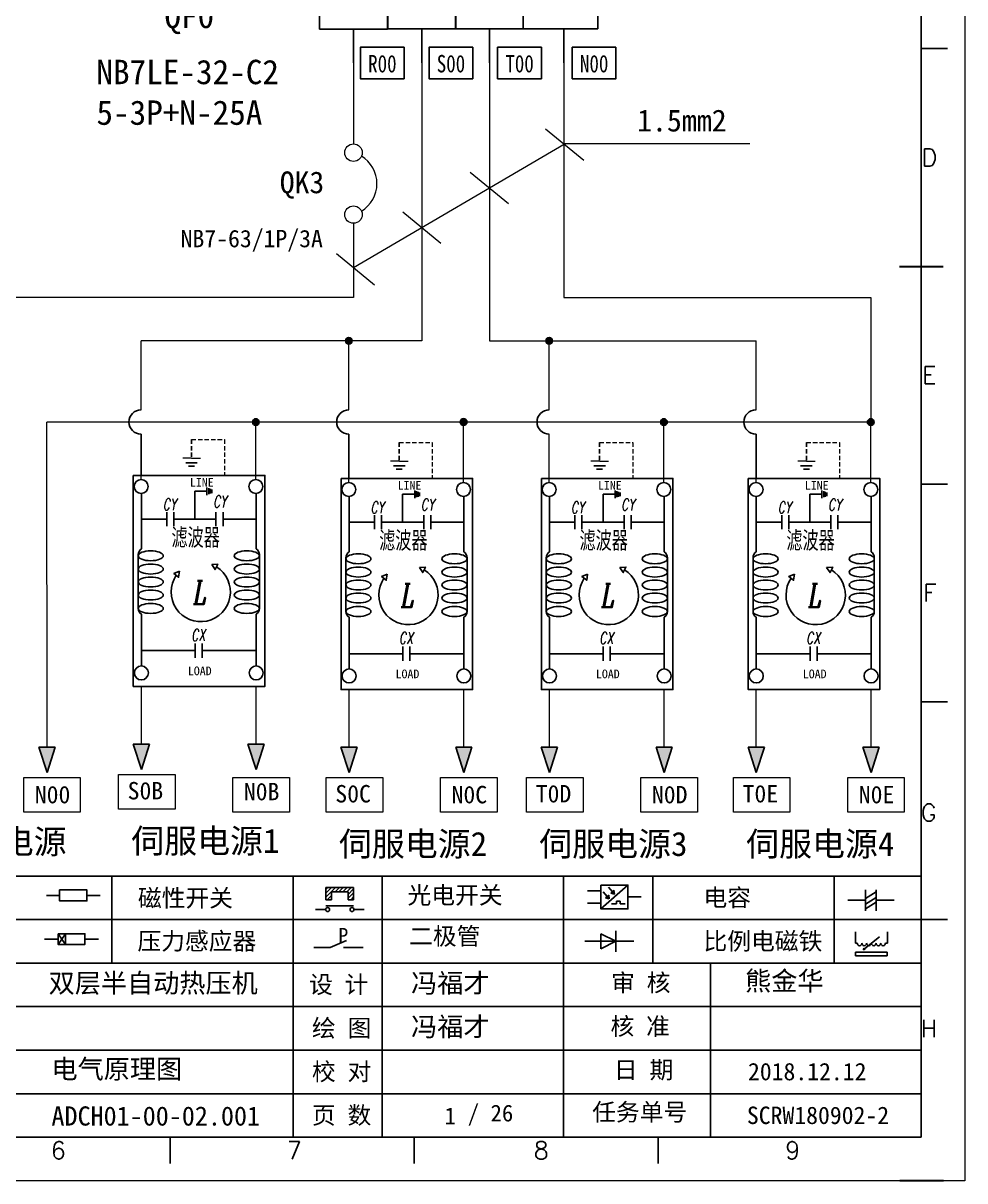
# Model space of a CAD drawing. Extents: x 33864 to 41687, y -3582 to -110.
# Drawn here: x 35784.7 to 35892.8, y -2914.9 to -2781.9 of the extents above; entities that cross this region are included whole.
import ezdxf
from ezdxf.enums import TextEntityAlignment as Align

# ---------------------------------------------------------------- set-up
doc = ezdxf.new("R2010")
doc.units = 0
doc.header["$MEASUREMENT"] = 0
doc.linetypes.add('ACISOWELD', pattern=[3, 2, -1])
doc.linetypes.add('DASHED', pattern=[0.75, 0.5, -0.25])
for name, color, linetype in [('0015LEVEL_0', 7, 'Continuous'), ('AE_BOR', 1, 'Continuous'), ('MISC', 2, 'Continuous'), ('SYMS', 7, 'Continuous'), ('细实线层', 7, 'Continuous')]:
    doc.layers.add(name, color=color, linetype=linetype)
doc.styles.add('Standard_0.8', font='', dxfattribs={"width": 0.8})
doc.styles.add('STYLE1', font='italic.shx', dxfattribs={"width": 0.68, "height": 3, "bigfont": 'xc00.shx'})
doc.styles.add('WD', font='romans.shx', dxfattribs={"bigfont": 'gbcbig.shx'})
doc.styles.add('WD_IEC', font='ISOCP2.shx', dxfattribs={"width": 0.9, "height": 4, "bigfont": 'gbcbig.shx'})
doc.styles.add('样式 0', font='')
doc.styles.add('汉字', font='')
doc.styles.get('Standard_0.8').set_extended_font_data('SimSun')
doc.styles.get('样式 0').set_extended_font_data('KaiTi_GB2312')
doc.styles.get('汉字').set_extended_font_data('新宋体')

# ---------------------------------------------------------------- blocks, each defined once
blk = doc.blocks.new('VCB11THI')
for p, q in [((0, 7.5), (0, 2.5)), ((0, -2.5), (-3.12, 3.12)), ((-0.88, 3.38), (0.88, 1.62)), ((-0.88, 1.62), (0.88, 3.38)), ((0, -2.5), (0, -8.75)), ((0, -8.75), (2.5, -8.75)), ((2.5, -8.75), (2.5, -11.25)), ((0, -11.25), (0, -12.5)), ((2.5, -11.25), (0, -11.25)), ((-5, -12.5), (5, -12.5)), ((0, -17.5), (0, -22.5))]:
    blk.add_line(p, q)
blk.add_lwpolyline([(-5, -7.5), (-5, -17.5), (5, -17.5), (5, -7.5)], close=True)
at = {"style": 'WD_IEC'}
for tag, p in [('INST', (-8, 5.25)), ('LOC', (-8, 1.75)), ('TAG1', (-8, -1.75)), ('RATING1', (-8, -6.35)), ('DESC1', (-8, -14.35)), ('DESC2', (-8, -17.85)), ('DESC3', (-8, -21.35))]:
    blk.add_attdef(tag, text='', height=2.5, dxfattribs=at).set_placement(p, align=Align.RIGHT)
blk.add_attdef('TERM01', text='', height=2, rotation=90, dxfattribs=at).set_placement((-1, 7.5), align=Align.RIGHT)
at = {"style": 'WD_IEC', "flags": 1}
for tag, p, height in [('X2TERM01', (0, 7.5), 0.32), ('MFG', (2.75, 6.5), 1.5), ('CAT', (2.75, 4), 1.5), ('X4LINK', (-2, 0), 0.32), ('X1LINK', (-0.5, 0), 0.32), ('CONTACT', (-5, -7.5), 1), ('COMMON', (-3.75, -8.75), 1), ('ASSYCODE', (1, -19), 1), ('FAMILY', (1, -20.5), 1), ('CATDESC', (1, -22), 1), ('X8TERM02', (0, -22.5), 0.32)]:
    blk.add_attdef(tag, p, '', height=height, dxfattribs=at)
at = {"lineweight": 15, "style": 'WD_IEC'}
blk.add_attdef('XREF', text='', height=2.5, dxfattribs=at).set_placement((-8, -10.35), align=Align.RIGHT)
at = {"style": 'WD_IEC'}
blk.add_attdef('TERM02', (-1, -22.5), '', height=2, rotation=90, dxfattribs=at)
at = {"linetype": 'Continuous', "style": 'WD_IEC'}
blk.add_attdef('T', text='', height=2.5, dxfattribs=at).set_placement((0, -15), align=Align.MIDDLE_CENTER)
blk = doc.blocks.new('VCB21THI')
for p, q in [((0, 7.5), (0, 2.5)), ((0, -2.5), (-3.12, 3.12)), ((-0.88, 3.38), (0.88, 1.62)), ((-0.88, 1.62), (0.88, 3.38)), ((0, -2.5), (0, -8.75)), ((0, -8.75), (2.5, -8.75)), ((2.5, -8.75), (2.5, -11.25)), ((0, -11.25), (0, -12.5)), ((2.5, -11.25), (0, -11.25)), ((-5, -12.5), (5, -12.5)), ((0, -17.5), (0, -22.5))]:
    blk.add_line(p, q)
blk.add_lwpolyline([(-5, -7.5), (-5, -17.5), (5, -17.5), (5, -7.5)], close=True)
at = {"style": 'WD_IEC'}
for tag, p in [('INST', (-8, 5.25)), ('LOC', (-8, 1.75)), ('TAG2', (-8, -1.75)), ('RATING1', (-8, -6.35)), ('DESC1', (-8, -14.35)), ('DESC2', (-8, -17.85)), ('DESC3', (-8, -21.35))]:
    blk.add_attdef(tag, text='', height=2.5, dxfattribs=at).set_placement(p, align=Align.RIGHT)
blk.add_attdef('TERM01', text='', height=2, rotation=90, dxfattribs=at).set_placement((-1, 7.5), align=Align.RIGHT)
at = {"style": 'WD_IEC', "flags": 1}
for tag, p, height in [('X2TERM01', (0, 7.5), 0.32), ('X4LINK', (-2, 0), 0.32), ('X1LINK', (-0.5, 0), 0.32), ('CONTACT', (-5, -7.5), 1), ('COMMON', (-3.75, -8.75), 1), ('FAMILY', (1, -20.5), 1), ('X8TERM02', (0, -22.5), 0.32)]:
    blk.add_attdef(tag, p, '', height=height, dxfattribs=at)
at = {"lineweight": 15, "style": 'WD_IEC'}
blk.add_attdef('XREF', text='', height=2.5, dxfattribs=at).set_placement((-8, -10.35), align=Align.RIGHT)
at = {"style": 'WD_IEC'}
blk.add_attdef('TERM02', (-1, -22.5), '', height=2, rotation=90, dxfattribs=at)
at = {"linetype": 'Continuous', "style": 'WD_IEC'}
blk.add_attdef('T', text='', height=2.5, dxfattribs=at).set_placement((0, -15), align=Align.MIDDLE_CENTER)
blk = doc.blocks.new('WDDOT')
blk.add_hatch(color=256).paths.add_polyline_path([(0.5, 0, 1), (-0.5, 0, 1)])
blk.add_circle((0, 0), 0.5)
blk = doc.blocks.new('磁性开关')
at = {"linetype": 'ByBlock'}
h = blk.add_hatch(dxfattribs=at)
h.set_pattern_fill('ANSI31', color=256, scale=0.1, style=0)
h.set_pattern_definition([(45, (0, 0), (-0.224506403, 0.224506403), [])])
h.paths.add_polyline_path([(-1907.69, -775.29), (-1910.88, -775.29), (-1910.88, -776.69), (-1910.25, -776.69), (-1910.25, -775.79), (-1908.31, -775.79), (-1908.31, -776.69), (-1907.69, -776.69)])
for p, q in [((-1910.88, -776.69), (-1910.88, -775.29)), ((-1910.88, -775.29), (-1907.69, -775.29)), ((-1910.25, -776.69), (-1910.25, -775.79)), ((-1910.25, -775.79), (-1908.31, -775.79)), ((-1908.31, -776.69), (-1908.31, -775.79)), ((-1907.69, -775.29), (-1907.69, -776.69)), ((-1910.88, -776.69), (-1910.25, -776.69)), ((-1910.88, -777.39), (-1907.69, -777.39)), ((-1908.31, -776.69), (-1907.69, -776.69)), ((-1910.91, -777.81), (-1912.09, -777.81)), ((-1907.66, -777.81), (-1906.48, -777.81))]:
    blk.add_line(p, q, dxfattribs=at)
for centre in [(-1910.68, -777.81), (-1907.88, -777.81)]:
    blk.add_circle(centre, 0.225, dxfattribs=at)
blk = doc.blocks.new('光电开关')
at = {"linetype": 'ByBlock'}
h = blk.add_hatch(dxfattribs=at)
h.set_pattern_fill('ANSI31', color=256, scale=0.01, style=0)
h.set_pattern_definition([(45, (0.172267, 0), (-0.0224506403, 0.0224506403), [])])
h.paths.add_polyline_path([(-1882.44, -776.34), (-1882.5, -775.91), (-1882.68, -776.07)])
h.paths.add_polyline_path([(-1882.44, -776.34), (-1882.68, -776.07), (-1882.86, -776.23)])
h.paths.add_polyline_path([(-1883.11, -776.45), (-1883.29, -776.61), (-1883.05, -776.88)])
h.paths.add_polyline_path([(-1883.29, -776.61), (-1883.47, -776.77), (-1883.05, -776.88)])
for p, q in [((-1884.01, -775.96), (-1885.56, -775.96)), ((-1880.91, -775.3), (-1884.01, -778.05)), ((-1883.75, -776.09), (-1883.05, -776.88)), ((-1883.14, -775.55), (-1882.44, -776.34)), ((-1882.5, -775.91), (-1882.86, -776.23)), ((-1882.44, -776.34), (-1882.86, -776.23)), ((-1882.44, -776.34), (-1882.5, -775.91)), ((-1884.01, -777.39), (-1885.56, -777.39)), ((-1883.11, -776.45), (-1883.47, -776.77)), ((-1883.05, -776.88), (-1883.47, -776.77)), ((-1883.05, -776.88), (-1883.11, -776.45)), ((-1882.78, -777.47), (-1882.23, -777.47)), ((-1882.23, -777.47), (-1882.23, -777.14)), ((-1882.23, -777.14), (-1881.78, -777.14)), ((-1881.78, -777.47), (-1881.78, -777.14)), ((-1881.23, -777.47), (-1881.78, -777.47)), ((-1879.37, -776.67), (-1880.91, -776.67))]:
    blk.add_line(p, q, dxfattribs=at)
blk.add_lwpolyline([(-1884.01, -775.3), (-1880.91, -775.3), (-1880.91, -778.05), (-1884.01, -778.05)], close=True, dxfattribs=at)
blk = doc.blocks.new('电磁阀线圈')
at = {"linetype": 'ByBlock'}
for p, q in [((-1854.61, -795.92), (-1853.75, -797.16)), ((-1853.75, -795.92), (-1854.61, -797.16)), ((-1853.75, -795.92), (-1853.75, -797.16)), ((-1854.61, -796.54), (-1856.17, -796.54)), ((-1851.53, -796.54), (-1849.97, -796.54))]:
    blk.add_line(p, q, dxfattribs=at)
blk.add_lwpolyline([(-1854.61, -795.92), (-1851.53, -795.92), (-1851.53, -797.16), (-1854.61, -797.16)], close=True, dxfattribs=at)
blk = doc.blocks.new('压力感应器')
at = {"linetype": 'ByBlock'}
for p, q in [((-1815.59, -777.73), (-1813.71, -776.93)), ((-1817.44, -777.73), (-1815.59, -777.73)), ((-1811.78, -777.73), (-1814.05, -777.73))]:
    blk.add_line(p, q, dxfattribs=at)
at = {"linetype": 'ByBlock', "insert": (-1814.65, -775.48), "char_height": 1.68, "width": 1.2242, "attachment_point": 1}
blk.add_mtext('{\\fNSimSun|b0|i0|c134|p49;P}', dxfattribs=at)
blk = doc.blocks.new('二极管')
at = {"linetype": 'ByBlock'}
for p, q in [((-1783.97, -776.77), (-1785.69, -775.9)), ((-1785.69, -775.9), (-1785.69, -777.65)), ((-1783.97, -777.99), (-1783.97, -775.56)), ((-1787.52, -776.77), (-1781.92, -776.77)), ((-1783.97, -776.77), (-1785.69, -777.65))]:
    blk.add_line(p, q, dxfattribs=at)
blk = doc.blocks.new('电容')
at = {"linetype": 'ByBlock'}
for p, q in [((-1756.08, -782.99), (-1756.08, -780.56)), ((-1754.86, -780.79), (-1756.08, -781.55)), ((-1754.86, -781.44), (-1756.08, -782.2)), ((-1754.86, -782.99), (-1754.86, -780.56)), ((-1756.08, -781.77), (-1758.13, -781.77)), ((-1754.86, -781.99), (-1756.08, -782.75)), ((-1754.86, -781.77), (-1752.81, -781.77))]:
    blk.add_line(p, q, dxfattribs=at)
blk = doc.blocks.new('比例电磁阀')
at = {"linetype": 'ByBlock'}
for p, q in [((-1757.26, -775.38), (-1757.26, -776.71)), ((-1754.5, -775.98), (-1756.35, -777.44)), ((-1753.58, -775.38), (-1753.58, -776.71)), ((-1757.26, -776.71), (-1757.05, -776.71)), ((-1756.35, -777.44), (-1756.25, -777.25)), ((-1756.35, -777.44), (-1756.15, -777.38)), ((-1756.15, -777.38), (-1756.25, -777.25)), ((-1753.58, -776.71), (-1753.8, -776.71)), ((-1753.6, -777.73), (-1757.25, -777.73)), ((-1757.25, -778.13), (-1757.25, -777.73)), ((-1753.6, -778.13), (-1757.25, -778.13)), ((-1753.6, -777.73), (-1753.6, -778.13))]:
    blk.add_line(p, q, dxfattribs=at)
for centre in [(-1756.78, -776.71), (-1756.24, -776.71), (-1755.7, -776.71), (-1755.15, -776.71), (-1754.61, -776.71), (-1754.07, -776.71)]:
    blk.add_arc(centre, 0.271, 180, 0, dxfattribs=at)
blk = doc.blocks.new('电阻')
at = {"linetype": 'ByBlock'}
for p, q in [((-3.09, 0), (-1.57, 0)), ((1.57, 0), (3.09, 0))]:
    blk.add_line(p, q, dxfattribs=at)
blk.add_lwpolyline([(-1.57, 0.63), (1.57, 0.63), (1.57, -0.63), (-1.57, -0.63)], close=True, dxfattribs=at)

msp = doc.modelspace()

# ---------------------------------------------------------------- hatches: boundary and pattern name
for points in [[(35822.488, -2818.415, 1), (35821.71, -2818.415, 1)], [(35845.488, -2818.415, 1), (35844.71, -2818.415, 1)], [(35811.817, -2827.739, 1), (35811.039, -2827.739, 1)], [(35835.66, -2827.732, 1), (35834.882, -2827.732, 1)], [(35858.66, -2827.739, 1), (35857.882, -2827.739, 1)], [(35882.409, -2827.739, 1), (35881.63, -2827.739, 1)], [(35786.524, -2865.057), (35787.46, -2867.975), (35788.395, -2865.057)], [(35797.351, -2864.71), (35798.286, -2867.628), (35799.221, -2864.71)], [(35810.523, -2864.71), (35811.458, -2867.628), (35812.394, -2864.71)], [(35821.194, -2865.057), (35822.129, -2867.975), (35823.064, -2865.057)], [(35834.366, -2865.057), (35835.301, -2867.975), (35836.237, -2865.057)], [(35844.194, -2865.057), (35845.129, -2867.975), (35846.064, -2865.057)], [(35857.366, -2865.057), (35858.301, -2867.975), (35859.237, -2865.057)], [(35867.942, -2865.057), (35868.877, -2867.975), (35869.813, -2865.057)], [(35881.114, -2865.057), (35882.05, -2867.975), (35882.985, -2865.057)]]:
    msp.add_hatch(color=256).paths.add_polyline_path(points)

# ---------------------------------------------------------------- linework, layer by layer
for p, q in [((35887.82, -2909.86), (35887.82, -2709.86)), ((35850.697, -2782.606), (35850.697, -2774.81)), ((35842.901, -2782.606), (35850.697, -2782.606)), ((35846.799, -2782.606), (35846.799, -2786.505)), ((35798.254, -2829.132), (35798.256, -2833.869)), ((35822.099, -2829.132), (35822.1, -2834.216)), ((35868.847, -2829.132), (35868.848, -2834.216)), ((35787.46, -2867.975), (35786.524, -2865.057)), ((35788.395, -2865.057), (35786.524, -2865.057)), ((35787.46, -2867.975), (35788.395, -2865.057)), ((35798.286, -2867.628), (35797.351, -2864.71)), ((35799.221, -2864.71), (35797.351, -2864.71)), ((35798.286, -2867.628), (35799.221, -2864.71)), ((35811.458, -2867.628), (35810.523, -2864.71)), ((35812.394, -2864.71), (35810.523, -2864.71)), ((35811.458, -2867.628), (35812.394, -2864.71)), ((35822.129, -2867.975), (35821.194, -2865.057)), ((35823.064, -2865.057), (35821.194, -2865.057)), ((35822.129, -2867.975), (35823.064, -2865.057)), ((35835.301, -2867.975), (35834.366, -2865.057)), ((35836.237, -2865.057), (35834.366, -2865.057)), ((35835.301, -2867.975), (35836.237, -2865.057)), ((35845.129, -2867.975), (35844.194, -2865.057)), ((35846.064, -2865.057), (35844.194, -2865.057)), ((35845.129, -2867.975), (35846.064, -2865.057)), ((35858.301, -2867.975), (35857.366, -2865.057)), ((35859.237, -2865.057), (35857.366, -2865.057)), ((35858.301, -2867.975), (35859.237, -2865.057)), ((35868.877, -2867.975), (35867.942, -2865.057)), ((35869.813, -2865.057), (35867.942, -2865.057)), ((35868.877, -2867.975), (35869.813, -2865.057)), ((35882.05, -2867.975), (35881.114, -2865.057)), ((35882.985, -2865.057), (35881.114, -2865.057)), ((35882.05, -2867.975), (35882.985, -2865.057)), ((35605.85, -2909.86), (35885.35, -2909.86)), ((35726.617, -2909.86), (35786.567, -2909.86)), ((35786.567, -2909.86), (35855.352, -2909.86))]:
    msp.add_line(p, q)
at = {"lineweight": 0}
for p, q in [((35822.633, -2782.613), (35822.634, -2795.807)), ((35838.233, -2782.606), (35838.233, -2818.415)), ((35846.799, -2782.606), (35846.799, -2790.98)), ((35822.635, -2804.916), (35822.639, -2813.422)), ((35787.46, -2865.057), (35787.429, -2827.739)), ((35811.428, -2834.337), (35811.428, -2827.739)), ((35835.271, -2834.684), (35835.271, -2827.739)), ((35858.271, -2834.684), (35858.271, -2827.739)), ((35882.019, -2834.684), (35882.019, -2827.739)), ((35845.099, -2834.684), (35845.099, -2829.132)), ((35798.256, -2834.337), (35798.256, -2833.869)), ((35822.099, -2834.684), (35822.1, -2834.216)), ((35868.847, -2834.684), (35868.848, -2834.216)), ((35798.286, -2864.71), (35798.286, -2858.099)), ((35811.458, -2864.71), (35811.458, -2858.099)), ((35822.129, -2865.057), (35822.129, -2858.446)), ((35835.301, -2865.057), (35835.301, -2858.446)), ((35845.129, -2865.057), (35845.129, -2858.446)), ((35858.301, -2865.057), (35858.301, -2858.446)), ((35868.877, -2865.057), (35868.877, -2858.446)), ((35882.05, -2865.057), (35882.05, -2858.446))]:
    msp.add_line(p, q, dxfattribs=at)
at = {"color": 0}
msp.add_line((35842.901, -2782.606), (35842.131, -2782.606), dxfattribs=at)
at = {"color": 2, "linetype": 'DASHED'}
for p, q in [((35804.042, -2829.749), (35804.042, -2831.889)), ((35827.885, -2830.097), (35827.885, -2832.236)), ((35850.885, -2830.097), (35850.885, -2832.236)), ((35874.634, -2830.097), (35874.634, -2832.236))]:
    msp.add_line(p, q, dxfattribs=at)
at = {"color": 2, "linetype": 'DASHED', "lineweight": 0}
for p, q in [((35804.042, -2829.749), (35807.842, -2829.749)), ((35807.842, -2829.749), (35807.842, -2833.869)), ((35827.885, -2830.097), (35831.685, -2830.097)), ((35831.685, -2830.097), (35831.685, -2834.216)), ((35850.885, -2830.097), (35854.685, -2830.097)), ((35854.685, -2830.097), (35854.685, -2834.216)), ((35874.634, -2830.097), (35878.433, -2830.097)), ((35878.433, -2830.097), (35878.433, -2834.216))]:
    msp.add_line(p, q, dxfattribs=at)
at = {"color": 2, "lineweight": 0}
for p, q in [((35804.042, -2831.889), (35803.042, -2831.889)), ((35804.058, -2831.898), (35805.058, -2831.898)), ((35827.885, -2832.236), (35826.885, -2832.236)), ((35827.901, -2832.246), (35828.901, -2832.246)), ((35850.885, -2832.236), (35849.885, -2832.236)), ((35850.901, -2832.246), (35851.901, -2832.246)), ((35874.634, -2832.236), (35873.634, -2832.236)), ((35874.649, -2832.246), (35875.649, -2832.246))]:
    msp.add_line(p, q, dxfattribs=at)
at = {"color": 2}
for p, q in [((35804.042, -2832.405), (35803.376, -2832.405)), ((35804.042, -2832.405), (35804.709, -2832.405)), ((35804.042, -2832.816), (35803.703, -2832.816)), ((35804.042, -2832.816), (35804.382, -2832.816)), ((35827.885, -2832.753), (35827.219, -2832.753)), ((35827.885, -2833.163), (35827.546, -2833.163)), ((35827.885, -2832.753), (35828.552, -2832.753)), ((35827.885, -2833.163), (35828.225, -2833.163)), ((35850.885, -2832.753), (35850.219, -2832.753)), ((35850.885, -2833.163), (35850.546, -2833.163)), ((35850.885, -2832.753), (35851.552, -2832.753)), ((35850.885, -2833.163), (35851.225, -2833.163)), ((35874.634, -2832.753), (35873.967, -2832.753)), ((35874.634, -2833.163), (35874.294, -2833.163)), ((35874.634, -2832.753), (35875.3, -2832.753)), ((35874.634, -2833.163), (35874.973, -2833.163))]:
    msp.add_line(p, q, dxfattribs=at)
at = {"linetype": 'ByBlock'}
for p, q in [((35887.82, -2879.86), (35600.82, -2879.86)), ((35887.82, -2884.86), (35600.82, -2884.86)), ((35887.82, -2889.86), (35600.82, -2889.86)), ((35887.82, -2894.86), (35600.82, -2894.86)), ((35887.82, -2899.86), (35600.82, -2899.86)), ((35887.82, -2904.86), (35763.844, -2904.86))]:
    msp.add_line(p, q, dxfattribs=at)
at = {"lineweight": -2}
for p, q in [((35794.892, -2879.86), (35794.892, -2889.86)), ((35815.702, -2879.86), (35815.702, -2889.86)), ((35825.94, -2879.86), (35825.94, -2889.86)), ((35846.75, -2879.86), (35846.75, -2889.86)), ((35856.988, -2879.86), (35856.988, -2889.86)), ((35877.798, -2879.86), (35877.798, -2889.86)), ((35815.702, -2889.86), (35815.702, -2909.86)), ((35825.94, -2889.86), (35825.94, -2909.86)), ((35846.75, -2889.86), (35846.75, -2909.86)), ((35863.603, -2889.86), (35863.603, -2909.86))]:
    msp.add_line(p, q, dxfattribs=at)
at = {"ltscale": 2}
for p, q in [((35887.82, -2909.86), (35887.82, -2888.414)), ((35855.352, -2909.86), (35885.35, -2909.86)), ((35855.352, -2909.86), (35887.82, -2909.86))]:
    msp.add_line(p, q, dxfattribs=at)
at = {"color": 1, "ltscale": 2}
for points in [[(35828.452, -2784.711), (35823.43, -2784.711), (35823.43, -2788.316), (35828.452, -2788.316)], [(35836.327, -2784.71), (35831.305, -2784.71), (35831.305, -2788.315), (35836.327, -2788.315)], [(35844.201, -2784.709), (35839.179, -2784.709), (35839.179, -2788.313), (35844.201, -2788.313)], [(35852.767, -2784.709), (35847.744, -2784.709), (35847.744, -2788.313), (35852.767, -2788.313)]]:
    msp.add_lwpolyline(points, close=True, dxfattribs=at)
for points in [[(35797.361, -2833.869), (35812.466, -2833.869), (35812.466, -2858.099), (35797.361, -2858.099)], [(35821.204, -2834.216), (35836.309, -2834.216), (35836.309, -2858.446), (35821.204, -2858.446)], [(35844.204, -2834.216), (35859.309, -2834.216), (35859.309, -2858.446), (35844.204, -2858.446)], [(35867.952, -2834.216), (35883.058, -2834.216), (35883.058, -2858.446), (35867.952, -2858.446)]]:
    msp.add_lwpolyline(points, close=True)
at = {"color": 1, "lineweight": 0}
for points in [[(35795.65, -2868.192), (35802.15, -2868.192), (35802.15, -2872.192), (35795.65, -2872.192)], [(35784.777, -2868.54), (35791.277, -2868.54), (35791.277, -2872.54), (35784.777, -2872.54)], [(35808.775, -2868.54), (35815.275, -2868.54), (35815.275, -2872.54), (35808.775, -2872.54)], [(35819.493, -2868.54), (35825.993, -2868.54), (35825.993, -2872.54), (35819.493, -2872.54)], [(35832.618, -2868.54), (35839.118, -2868.54), (35839.118, -2872.54), (35832.618, -2872.54)], [(35842.493, -2868.54), (35848.993, -2868.54), (35848.993, -2872.54), (35842.493, -2872.54)], [(35855.618, -2868.54), (35862.118, -2868.54), (35862.118, -2872.54), (35855.618, -2872.54)], [(35866.242, -2868.54), (35872.742, -2868.54), (35872.742, -2872.54), (35866.242, -2872.54)], [(35879.366, -2868.54), (35885.866, -2868.54), (35885.866, -2872.54), (35879.366, -2872.54)]]:
    msp.add_lwpolyline(points, close=True, dxfattribs=at)
at = {"lineweight": 0}
for centre in [(35822.634, -2796.807), (35822.634, -2803.916)]:
    msp.add_circle(centre, 1, dxfattribs=at)
for centre in [(35822.099, -2818.415), (35845.099, -2818.415), (35811.428, -2827.739), (35835.271, -2827.732), (35858.271, -2827.739), (35882.019, -2827.739)]:
    msp.add_circle(centre, 0.389)
msp.add_arc((35821.641, -2800.362), 3.691, 301.18201, 58.81799, dxfattribs=at)
at = {"color": 0, "ltscale": 2}
for centre in [(35798.254, -2827.738), (35822.099, -2827.738), (35845.099, -2827.738), (35868.845, -2827.738)]:
    msp.add_arc(centre, 1.394, 90, 270, dxfattribs=at)
at = {"layer": '0015LEVEL_0'}
for p, q in [((35805.818, -2836.115), (35805.818, -2835.25)), ((35798.286, -2842.297), (35798.286, -2835.936)), ((35804.436, -2838.894), (35804.436, -2835.683)), ((35804.436, -2835.683), (35805.818, -2835.683)), ((35806.022, -2836.033), (35806.022, -2835.332)), ((35806.205, -2835.959), (35806.205, -2835.406)), ((35806.388, -2835.885), (35806.388, -2835.48)), ((35811.458, -2842.297), (35811.458, -2835.936)), ((35822.129, -2842.644), (35822.129, -2836.283)), ((35828.279, -2839.241), (35828.279, -2836.03)), ((35828.279, -2836.03), (35829.661, -2836.03)), ((35829.661, -2836.462), (35829.661, -2835.598)), ((35829.865, -2836.38), (35829.865, -2835.68)), ((35830.048, -2836.306), (35830.048, -2835.753)), ((35830.231, -2836.233), (35830.231, -2835.827)), ((35835.301, -2842.644), (35835.301, -2836.283)), ((35845.129, -2842.644), (35845.129, -2836.283)), ((35851.279, -2839.241), (35851.279, -2836.03)), ((35851.279, -2836.03), (35852.661, -2836.03)), ((35852.661, -2836.462), (35852.661, -2835.598)), ((35852.865, -2836.38), (35852.865, -2835.68)), ((35853.048, -2836.306), (35853.048, -2835.753)), ((35853.231, -2836.233), (35853.231, -2835.827)), ((35858.301, -2842.644), (35858.301, -2836.283)), ((35868.877, -2842.644), (35868.877, -2836.283)), ((35875.028, -2839.241), (35875.028, -2836.03)), ((35875.028, -2836.03), (35876.409, -2836.03)), ((35876.409, -2836.462), (35876.409, -2835.598)), ((35876.613, -2836.38), (35876.613, -2835.68)), ((35876.796, -2836.306), (35876.796, -2835.753)), ((35876.979, -2836.233), (35876.979, -2835.827)), ((35882.05, -2842.644), (35882.05, -2836.283)), ((35798.286, -2838.894), (35801.213, -2838.894)), ((35801.213, -2839.706), (35801.213, -2838.082)), ((35802.023, -2839.706), (35802.023, -2838.082)), ((35802.023, -2838.894), (35806.85, -2838.894)), ((35806.85, -2839.706), (35806.85, -2838.082)), ((35807.66, -2839.706), (35807.66, -2838.082)), ((35807.66, -2838.894), (35811.458, -2838.894)), ((35825.056, -2840.053), (35825.056, -2838.429)), ((35825.866, -2840.053), (35825.866, -2838.429)), ((35830.693, -2840.053), (35830.693, -2838.429)), ((35831.503, -2840.053), (35831.503, -2838.429)), ((35848.056, -2840.053), (35848.056, -2838.429)), ((35848.866, -2840.053), (35848.866, -2838.429)), ((35853.693, -2840.053), (35853.693, -2838.429)), ((35854.503, -2840.053), (35854.503, -2838.429)), ((35871.804, -2840.053), (35871.804, -2838.429)), ((35872.614, -2840.053), (35872.614, -2838.429)), ((35877.441, -2840.053), (35877.441, -2838.429)), ((35878.251, -2840.053), (35878.251, -2838.429)), ((35822.129, -2839.241), (35825.056, -2839.241)), ((35825.866, -2839.241), (35830.693, -2839.241)), ((35831.503, -2839.241), (35835.301, -2839.241)), ((35845.129, -2839.241), (35848.056, -2839.241)), ((35848.866, -2839.241), (35853.693, -2839.241)), ((35854.503, -2839.241), (35858.301, -2839.241)), ((35868.877, -2839.241), (35871.804, -2839.241)), ((35872.614, -2839.241), (35877.441, -2839.241)), ((35878.251, -2839.241), (35882.05, -2839.241)), ((35797.915, -2849.142), (35797.915, -2842.963)), ((35811.83, -2849.142), (35811.83, -2842.963)), ((35821.758, -2849.489), (35821.758, -2843.31)), ((35835.673, -2849.489), (35835.673, -2843.31)), ((35844.758, -2849.489), (35844.758, -2843.31)), ((35858.673, -2849.489), (35858.673, -2843.31)), ((35868.506, -2849.489), (35868.506, -2843.31)), ((35882.421, -2849.489), (35882.421, -2843.31)), ((35798.286, -2855.743), (35798.286, -2849.808)), ((35811.458, -2855.743), (35811.458, -2849.808)), ((35822.129, -2856.091), (35822.129, -2850.156)), ((35835.301, -2856.091), (35835.301, -2850.156)), ((35845.129, -2856.091), (35845.129, -2850.156)), ((35858.301, -2856.091), (35858.301, -2850.156)), ((35868.877, -2856.091), (35868.877, -2850.156)), ((35882.05, -2856.091), (35882.05, -2850.156)), ((35804.467, -2854.797), (35804.467, -2853.173)), ((35805.277, -2854.797), (35805.277, -2853.173)), ((35828.31, -2855.144), (35828.31, -2853.52)), ((35829.12, -2855.144), (35829.12, -2853.52)), ((35851.31, -2855.144), (35851.31, -2853.52)), ((35852.12, -2855.144), (35852.12, -2853.52)), ((35875.058, -2855.144), (35875.058, -2853.52)), ((35875.868, -2855.144), (35875.868, -2853.52)), ((35798.286, -2853.985), (35804.467, -2853.985)), ((35805.277, -2853.985), (35811.458, -2853.985)), ((35822.129, -2854.332), (35828.31, -2854.332)), ((35829.12, -2854.332), (35835.301, -2854.332)), ((35845.129, -2854.332), (35851.31, -2854.332)), ((35852.12, -2854.332), (35858.301, -2854.332)), ((35868.877, -2854.332), (35875.058, -2854.332)), ((35875.868, -2854.332), (35882.05, -2854.332))]:
    msp.add_line(p, q, dxfattribs=at)
for points in [[(35806.357, -2844.096), (35806.751, -2844.677), (35807.057, -2844.045)], [(35830.2, -2844.444), (35830.594, -2845.025), (35830.9, -2844.392)], [(35853.2, -2844.444), (35853.594, -2845.025), (35853.9, -2844.392)], [(35876.948, -2844.444), (35877.342, -2845.025), (35877.648, -2844.392)], [(35802.673, -2844.862), (35802.017, -2845.112), (35802.561, -2845.556)], [(35826.517, -2845.21), (35825.86, -2845.459), (35826.404, -2845.903)], [(35849.517, -2845.21), (35848.86, -2845.459), (35849.404, -2845.903)], [(35873.265, -2845.21), (35872.608, -2845.459), (35873.152, -2845.903)]]:
    msp.add_lwpolyline(points, close=True, dxfattribs=at)
for centre in [(35798.256, -2835.137), (35811.428, -2835.137), (35822.099, -2835.484), (35835.271, -2835.484), (35845.099, -2835.484), (35858.271, -2835.484), (35868.847, -2835.484), (35882.019, -2835.484), (35798.286, -2856.543), (35811.458, -2856.543), (35822.129, -2856.89), (35835.301, -2856.89), (35845.129, -2856.89), (35858.301, -2856.89), (35868.877, -2856.89), (35882.05, -2856.89)]:
    msp.add_circle(centre, 0.8, dxfattribs=at)
for centre, radius, start, end in [((35798.698, -2842.963), 0.783, 121.74768, 180), ((35811.046, -2842.963), 0.783, 0, 58.25232), ((35822.541, -2843.31), 0.783, 121.74768, 180), ((35834.889, -2843.31), 0.783, 0, 58.25232), ((35845.541, -2843.31), 0.783, 121.74768, 180), ((35857.889, -2843.31), 0.783, 0, 58.25232), ((35869.29, -2843.31), 0.783, 121.74768, 180), ((35881.637, -2843.31), 0.783, 0, 58.25232), ((35805.103, -2847.251), 3.405, 145.73827, 58.06616), ((35828.946, -2847.598), 3.405, 145.73827, 58.06616), ((35851.946, -2847.598), 3.405, 145.73827, 58.06616), ((35875.694, -2847.598), 3.405, 145.73827, 58.06616), ((35798.698, -2849.142), 0.783, 180, 238.25232), ((35811.046, -2849.142), 0.783, 301.74768, 0), ((35822.541, -2849.489), 0.783, 180, 238.25232), ((35834.889, -2849.489), 0.783, 301.74768, 0), ((35845.541, -2849.489), 0.783, 180, 238.25232), ((35857.889, -2849.489), 0.783, 301.74768, 0), ((35869.29, -2849.489), 0.783, 180, 238.25232), ((35881.637, -2849.489), 0.783, 301.74768, 0)]:
    msp.add_arc(centre, radius, start, end, dxfattribs=at)
for centre in [(35799.358, -2843.092), (35823.201, -2843.44), (35846.201, -2843.44), (35869.949, -2843.44), (35799.358, -2844.617), (35823.201, -2844.965), (35846.201, -2844.965), (35869.949, -2844.965), (35799.358, -2846.097), (35823.201, -2846.444), (35846.201, -2846.444), (35869.949, -2846.444), (35799.358, -2847.598), (35823.201, -2847.945), (35846.201, -2847.945), (35869.949, -2847.945), (35799.358, -2849.142), (35823.201, -2849.489), (35846.201, -2849.489), (35869.949, -2849.489)]:
    msp.add_ellipse(centre, major_axis=(1.443, 0), ratio=0.3930796, dxfattribs=at)
at = {"layer": '0015LEVEL_0', "extrusion": (0, 0, -1)}
for centre in [(35810.386, -2843.092), (35834.23, -2843.44), (35857.23, -2843.44), (35880.978, -2843.44), (35810.386, -2844.617), (35834.23, -2844.965), (35857.23, -2844.965), (35880.978, -2844.965), (35810.386, -2846.097), (35834.23, -2846.444), (35857.23, -2846.444), (35880.978, -2846.444), (35810.386, -2847.598), (35834.23, -2847.945), (35857.23, -2847.945), (35880.978, -2847.945), (35810.386, -2849.142), (35834.23, -2849.489), (35857.23, -2849.489), (35880.978, -2849.489)]:
    msp.add_ellipse(centre, major_axis=(-1.443, 0), ratio=0.3930796, dxfattribs=at)
at = {"layer": 'AE_BOR', "color": 1, "lineweight": 15}
for p, q in [((35892.817, -2704.86), (35892.817, -2914.86)), ((35892.817, -2914.86), (35595.817, -2914.86))]:
    msp.add_line(p, q, dxfattribs=at)
at = {"layer": 'AE_BOR'}
for p, q in [((35887.82, -2784.86), (35890.82, -2784.86)), ((35887.82, -2834.86), (35890.82, -2834.86)), ((35887.82, -2859.86), (35890.82, -2859.86)), ((35887.82, -2884.86), (35890.82, -2884.86)), ((35801.6, -2909.86), (35801.6, -2912.86)), ((35829.6, -2909.86), (35829.6, -2912.86)), ((35857.6, -2909.86), (35857.6, -2912.86))]:
    msp.add_line(p, q, dxfattribs=at)
at = {"layer": 'AE_BOR', "color": 2, "lineweight": 30}
msp.add_line((35885.32, -2809.86), (35890.32, -2809.86), dxfattribs=at)
at = {"layer": 'AE_BOR', "lineweight": 30}
msp.add_line((35890.35, -2914.86), (35885.35, -2914.86), dxfattribs=at)
at = {"layer": '细实线层', "lineweight": 0}
for p, q in [((35830.471, -2786.505), (35830.471, -2818.415)), ((35846.799, -2790.98), (35846.799, -2813.422)), ((35844.681, -2794.076), (35849.06, -2797.683)), ((35822.637, -2809.991), (35846.94, -2795.738)), ((35846.94, -2795.738), (35868.139, -2795.738)), ((35836.043, -2799.042), (35840.423, -2802.648)), ((35828.282, -2803.593), (35832.661, -2807.2)), ((35820.667, -2808.369), (35825.046, -2811.975)), ((35822.639, -2813.422), (35778.258, -2813.422)), ((35846.799, -2813.422), (35882.019, -2813.422)), ((35882.019, -2813.422), (35882.019, -2827.739)), ((35830.471, -2818.415), (35798.254, -2818.415)), ((35798.254, -2826.344), (35798.254, -2818.415)), ((35822.099, -2826.344), (35822.099, -2818.415)), ((35838.233, -2818.415), (35868.845, -2818.415)), ((35845.099, -2826.344), (35845.099, -2818.415)), ((35868.845, -2826.344), (35868.845, -2818.415)), ((35811.428, -2827.739), (35787.429, -2827.739)), ((35834.882, -2827.739), (35811.428, -2827.739)), ((35858.271, -2827.739), (35834.882, -2827.739)), ((35882.019, -2827.739), (35858.271, -2827.739))]:
    msp.add_line(p, q, dxfattribs=at)

# ---------------------------------------------------------------- block references
msp.add_blockref('电阻', (35790.473, -2882.084))
at = {"linetype": 'ByBlock'}
for name, p in [('磁性开关', (37730.346, -2105.901)), ('光电开关', (37735.041, -2105.592)), ('电容', (37637.509, -2100.879)), ('电磁阀线圈', (37643.342, -2090.563)), ('压力感应器', (37635.541, -2110.344)), ('二极管', (37636.729, -2110.586)), ('比例电磁阀', (37637.509, -2110.879))]:
    msp.add_blockref(name, p, dxfattribs=at)
at = {"layer": 'SYMS', "linetype": 'ACISOWELD', "xscale": 0.7796249999992142, "yscale": 0.7796249999992142, "zscale": 0.7796249999992142}
for name, p in [('VCB11THI', (35822.637, -2768.969)), ('VCB21THI', (35830.471, -2768.963)), ('VCB21THI', (35838.233, -2768.963))]:
    msp.add_blockref(name, p, dxfattribs=at)
at = {"layer": 'SYMS', "lineweight": -3, "xscale": 0.4949999999989814, "yscale": 0.4949999999989814, "zscale": 0.495}
for p in [(35822.099, -2818.415), (35845.099, -2818.415), (35811.428, -2827.739), (35835.271, -2827.732), (35858.271, -2827.739), (35882.019, -2827.739)]:
    msp.add_blockref('WDDOT', p, dxfattribs=at)

# ---------------------------------------------------------------- texts
at = {"color": 0}
msp.add_text('1.5mm2', height=2.52, dxfattribs=at).set_placement((35855.187, -2794.375))
at = {"attachment_point": 1}
for s, insert, char_height, width in [('{\\fSimSun|b0|i0|c134|p2;控制电源}', (35774.583, -2874.521), 2.772, 23.45504), ('{\\fSimSun|b0|i0|c134|p2;伺服电源1}', (35797.123, -2874.44), 2.772, 23.45504), ('{\\fSimSun|b0|i0|c134|p2;伺服电源2}', (35820.966, -2874.788), 2.772, 23.45504), ('{\\fSimSun|b0|i0|c134|p2;伺服电源3}', (35843.966, -2874.788), 2.772, 23.45504), ('{\\fSimSun|b0|i0|c134|p2;伺服电源4}', (35867.714, -2874.788), 2.772, 23.45504), ('{\\fKaiTi_GB2312|b0|i0|c134|p49;双层半自动热压机}', (35787.639, -2891.05), 2.2, 27.73841), ('{\\fKaiTi_GB2312|b0|i0|c134|p49;冯福才}', (35829.25, -2891.061), 2.2, 15.31746), ('{\\fKaiTi_GB2312|b0|i0|c134|p49;熊金华}', (35867.59, -2890.805), 2.2, 15.31746), ('{\\fKaiTi_GB2312|b0|i0|c134|p49;冯福才}', (35829.25, -2896.061), 2.2, 15.31746), ('{\\fKaiTi_GB2312|b0|i0|c134|p49;电气原理图}', (35787.964, -2900.913), 2.2, 25.88003), ('{\\fKaiTi_GB2312|b0|i0|c134|p49;2018.12.12}', (35867.92, -2901.315), 2, 60.2542), ('{\\fKaiTi_GB2312|b0|i0|c134|p49;ADCH01-00-02.001}', (35787.964, -2906.313), 2.2, 25.68687), ('{\\fKaiTi_GB2312|b0|i0|c134|p49;1}', (35833.084, -2906.44), 1.92, 2.26819), ('{\\fKaiTi_GB2312|b0|i0|c134|p49;/ 26}', (35835.755, -2906.118), 1.92, 6.84443)]:
    msp.add_mtext(s, dxfattribs=dict(at, insert=insert, char_height=char_height, width=width))
at = {"char_height": 2, "attachment_point": 1, "style": '汉字'}
for s, insert in [('{\\fKaiTi_GB2312|b0|i0|c134|p49;磁性开关}', (35797.889, -2881.389)), ('{\\fKaiTi_GB2312|b0|i0|c134|p49;光电开关}', (35828.839, -2881.052)), ('{\\fKaiTi_GB2312|b0|i0|c134|p49;电容}', (35862.815, -2881.339)), ('{\\fKaiTi_GB2312|b0|i0|c134|p49;二极管}', (35829.021, -2885.768)), ('{\\fKaiTi_GB2312|b0|i0|c134|p49;压力感应器}', (35797.836, -2886.329)), ('{\\fKaiTi_GB2312|b0|i0|c134|p49;比例电磁铁}', (35862.815, -2886.339)), ('{\\fKaiTi_GB2312|b0|i0|c134|p0;设 计}', (35817.538, -2891.32)), ('{\\fKaiTi_GB2312|b0|i0|c134|p0;审 核}', (35852.206, -2891.111)), ('{\\fKaiTi_GB2312|b0|i0|c134|p0;绘 图}', (35817.866, -2896.32)), ('{\\fKaiTi_GB2312|b0|i0|c134|p0;核 准}', (35852.136, -2896.111)), ('{\\fKaiTi_GB2312|b0|i0|c134|p0;校 对}', (35817.866, -2901.32)), ('{\\fKaiTi_GB2312|b0|i0|c134|p0;日 期}', (35852.533, -2901.111)), ('{\\fKaiTi_GB2312|b0|i0|c134|p0;任务单号}', (35850.033, -2905.962)), ('{\\fKaiTi_GB2312|b0|i0|c134|p0;页 数}', (35817.866, -2906.32)), ('{\\fKaiTi_GB2312|b0|i0|c134|p0;SCRW180902-2}', (35867.797, -2906.335))]:
    msp.add_mtext(s, dxfattribs=dict(at, insert=insert))
at = {"layer": '0015LEVEL_0', "attachment_point": 1, "style": 'STYLE1'}
for s, insert, char_height in [('CY', (35800.738, -2836.519), 1.35), ('CY', (35806.511, -2836.188), 1.35), ('CY', (35830.354, -2836.535), 1.35), ('CY', (35853.354, -2836.535), 1.35), ('CY', (35877.102, -2836.535), 1.35), ('CY', (35824.581, -2836.867), 1.35), ('CY', (35847.581, -2836.867), 1.35), ('CY', (35871.329, -2836.867), 1.35), ('{\\fSimSun|b0|i0|c134|p32;滤波器}', (35801.731, -2839.954), 2), ('{\\fSimSun|b0|i0|c134|p32;滤波器}', (35825.574, -2840.301), 2), ('{\\fSimSun|b0|i0|c134|p32;滤波器}', (35848.574, -2840.301), 2), ('{\\fSimSun|b0|i0|c134|p32;滤波器}', (35872.322, -2840.301), 2), ('L', (35804.271, -2845.954), 2.7), ('L', (35828.114, -2846.301), 2.7), ('L', (35851.114, -2846.301), 2.7), ('L', (35874.862, -2846.301), 2.7), ('CX', (35804.001, -2851.515), 1.35), ('CX', (35827.844, -2851.862), 1.35), ('CX', (35850.844, -2851.862), 1.35), ('CX', (35874.592, -2851.862), 1.35)]:
    msp.add_mtext(s, dxfattribs=dict(at, insert=insert, char_height=char_height))
at = {"layer": 'AE_BOR', "style": 'WD'}
for s, p in [('D', (35889.653, -2797.36)), ('E', (35889.558, -2822.36)), ('F', (35889.558, -2847.36)), ('F', (35889.558, -2847.36)), ('G', (35889.558, -2872.579)), ('H', (35889.653, -2897.36))]:
    msp.add_text(s, height=2, dxfattribs=at).set_placement(p, align=Align.MIDDLE_RIGHT)
for s, p in [('6', (35788.757, -2912.36)), ('7', (35815.854, -2912.36)), ('8', (35844.184, -2912.36)), ('9', (35873.048, -2912.36))]:
    msp.add_text(s, height=2, dxfattribs=at).set_placement(p, align=Align.CENTER)
at = {"layer": 'MISC', "color": 0, "attachment_point": 1}
for s, insert, char_height, width, style in [('QF0', (35800.935, -2779.703), 2.8, 5.01683, '样式 0'), ('R00', (35824.318, -2785.591), 2, 5.01683, 'Standard_0.8'), ('S00', (35832.193, -2785.589), 2, 5.01683, 'Standard_0.8'), ('T00', (35840.067, -2785.588), 2, 5.01683, 'Standard_0.8'), ('N00', (35848.632, -2785.588), 2, 5.01683, 'Standard_0.8'), ('NB7LE-32-C2\\P5-3P+N-25A', (35793.127, -2786.143), 2.8, 14.88096, '样式 0'), ('{\\fSimSun|b0|i0|c134|p2;QK3}', (35814.176, -2798.964), 2.5, 5.01683, '样式 0'), ('{\\fSimSun|b0|i0|c134|p2;NB7-63/1P/3A}', (35802.793, -2805.669), 2, 5.01683, '样式 0'), ('{\\fSimSun|b0|i0|c134|p2;LINE}', (35803.864, -2834.157), 1, 2.50841, '样式 0'), ('{\\fSimSun|b0|i0|c134|p2;LINE}', (35827.707, -2834.504), 1, 2.50841, '样式 0'), ('{\\fSimSun|b0|i0|c134|p2;LINE}', (35850.707, -2834.504), 1, 2.50841, '样式 0'), ('{\\fSimSun|b0|i0|c134|p2;LINE}', (35874.455, -2834.504), 1, 2.50841, '样式 0'), ('{\\fSimSun|b0|i0|c134|p2;LOAD}', (35803.629, -2855.808), 1, 2.50841, '样式 0'), ('{\\fSimSun|b0|i0|c134|p2;LOAD}', (35827.472, -2856.156), 1, 2.50841, '样式 0'), ('{\\fSimSun|b0|i0|c134|p2;LOAD}', (35850.472, -2856.156), 1, 2.50841, '样式 0'), ('{\\fSimSun|b0|i0|c134|p2;LOAD}', (35874.22, -2856.156), 1, 2.50841, '样式 0'), ('\\pi0.7207;{\\fNSimSun|b0|i0|c134|p49;N00}', (35785.331, -2869.513), 2, 5.70479, '样式 0'), ('{\\fNSimSun|b0|i0|c134|p49;S0B}', (35796.709, -2869.064), 2, 5.01683, '样式 0'), ('\\pi0.7207;{\\fNSimSun|b0|i0|c134|p49;N0B}', (35809.33, -2869.165), 2, 5.70479, '样式 0'), ('{\\fNSimSun|b0|i0|c134|p49;S0C}', (35820.552, -2869.412), 2, 5.01683, '样式 0'), ('\\pi0.7207;{\\fNSimSun|b0|i0|c134|p49;N0C}', (35833.173, -2869.513), 2, 5.70479, '样式 0'), ('{\\fNSimSun|b0|i0|c134|p49;T0D}', (35843.552, -2869.412), 2, 5.01683, '样式 0'), ('\\pi0.7207;{\\fNSimSun|b0|i0|c134|p49;N0D}', (35856.173, -2869.513), 2, 5.70479, '样式 0'), ('{\\fNSimSun|b0|i0|c134|p49;T0E}', (35867.3, -2869.412), 2, 5.01683, '样式 0'), ('\\pi0.7207;{\\fNSimSun|b0|i0|c134|p49;N0E}', (35879.921, -2869.513), 2, 5.70479, '样式 0')]:
    msp.add_mtext(s, dxfattribs=dict(at, insert=insert, char_height=char_height, width=width, style=style))

doc.saveas('drawing.dxf')
